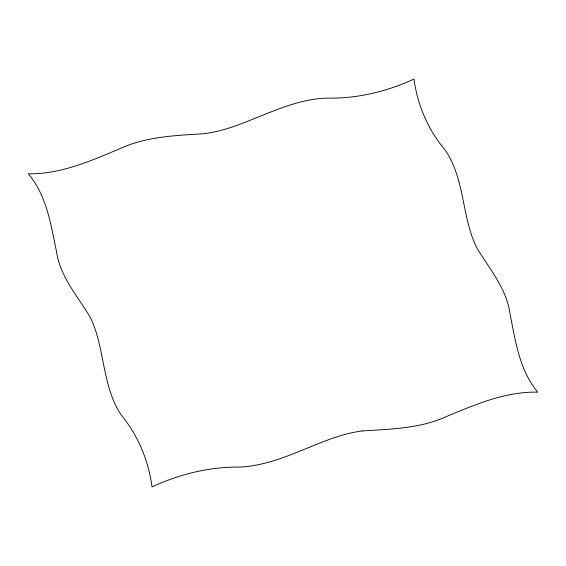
<?xml version="1.0" encoding="UTF-8"?>
<svg xmlns="http://www.w3.org/2000/svg" width="566" height="566" viewBox="0 0 566 566"><rect width="100%" height="100%" fill="white"/><g stroke="black" fill="none" stroke-linecap="round" stroke-linejoin="round"><path stroke-width="0.85" d="M362.431 430.91C391.269 429.07 420.842 428.575 447.6 416.038C476.353 404.138 505.94 391.453 537.7 392.153C519.524 370.291 515.576 341.468 510.15 314.562C506.867 288.738 489.505 269.098 476.742 247.653A44.056 15.565 76.2 0 1 470.452 231.735C462.118 204.531 461.75 174.179 445.138 150.054C428.08 129.847 417.559 105.234 413.972 79.056C386.543 91.727 356.799 98.795 326.518 98.102C293.662 99.375 264.393 115.754 234.006 126.388A63.76 21.451 -21.6 0 1 204.34 133.682C175.361 135.578 145.66 136.413 118.853 149.148C89.966 161.282 60.272 174.257 28.3 173.847C46.596 195.341 50.756 223.931 56.31 250.604C59.741 276.286 77.323 295.601 90.029 316.932A43.384 15.332 76.2 0 1 96.326 332.85C104.646 360.224 104.936 390.674 121.322 415.111C138.189 435.7 148.518 460.583 152.028 486.944C179.585 474.089 209.448 466.745 239.927 467.084C272.911 465.464 302.244 448.951 332.758 438.204A62.791 21.126 -21.6 0 1 362.431 430.91"/></g></svg>
